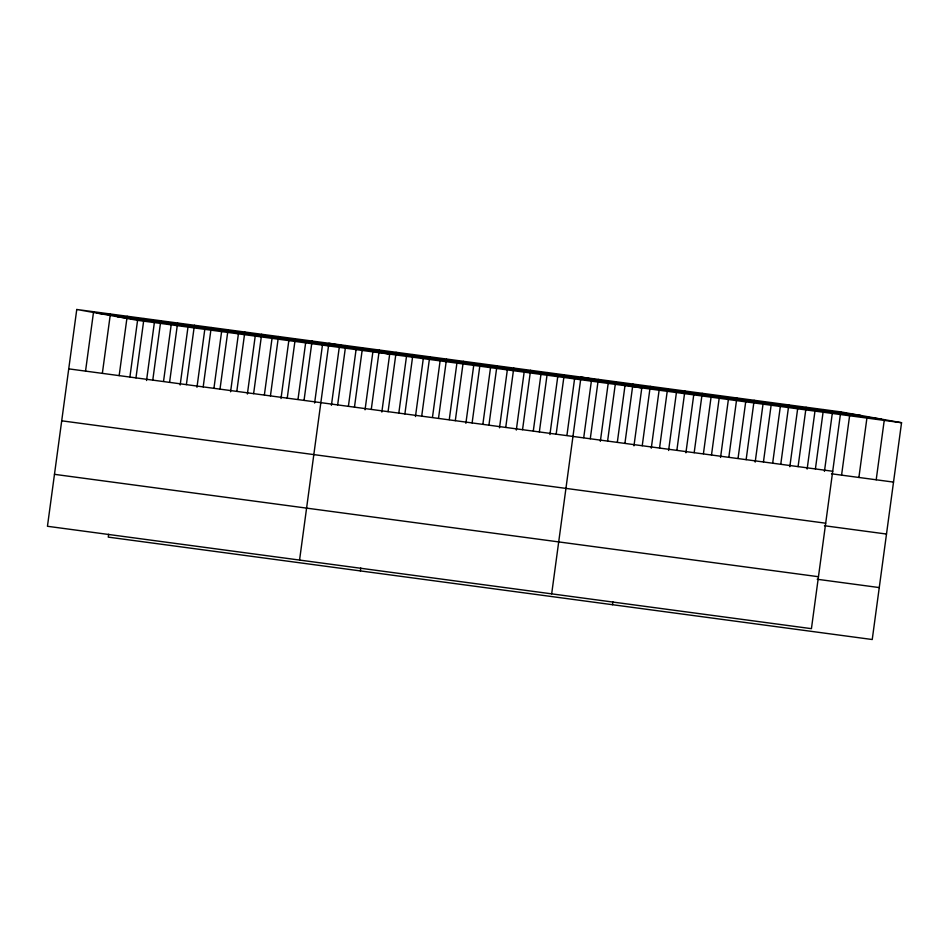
<?xml version="1.0" encoding="UTF-8"?>
<svg xmlns="http://www.w3.org/2000/svg" width="949" height="949" viewBox="0 0 949 949"><rect width="100%" height="100%" fill="white"/><g stroke="black" fill="none" stroke-linecap="round" stroke-linejoin="round"><path stroke-width="1.42" d="M76.762 309.481L47.45 526.28L811.431 628.665L840.743 411.878L76.762 309.481L137.569 320.335L901.55 422.72L872.238 639.519L108.257 537.122L108.649 534.24M85.54 371.118L93.571 311.735M102.35 373.372L110.381 313.989M119.159 375.626L127.19 316.242M129.93 376.812L137.569 320.335M135.968 377.868L143.987 318.496M146.537 380.513L154.367 322.577M152.777 380.122L160.796 320.75M163.548 381.32L171.176 324.831M169.574 382.376L177.605 323.004M180.156 385.021L187.985 327.085M186.384 384.63L194.415 325.246M196.965 387.275L204.794 329.339M203.193 386.884L211.224 327.5M213.964 388.082L221.603 331.592M220.002 389.137L228.033 329.754M230.583 391.783L238.413 333.846M236.811 391.391L244.842 332.008M247.381 394.025L255.222 336.1M253.62 393.645L261.651 334.262M264.391 394.831L272.031 338.354M270.429 395.899L278.448 336.515M280.999 398.533L288.828 340.608M287.239 398.153L295.258 338.769M298.01 399.339L305.637 342.862M304.036 400.407L312.067 341.023M314.617 403.04L322.446 345.104M299.564 560.064L328.876 343.277L389.683 354.119L381.842 412.056M331.426 405.294L339.256 347.358M337.654 404.903L345.685 345.531M348.425 406.101L356.065 349.612M354.463 407.157L362.494 347.773M365.045 409.802L372.874 351.865M371.273 409.41L379.303 350.027M360.371 570.907L360.762 568.024M388.082 411.664L396.113 352.281M398.853 412.862L406.492 356.373M404.891 413.918L412.91 354.535M415.46 416.552L423.29 358.627M421.7 416.172L429.719 356.788M432.471 417.358L440.099 360.881M438.497 418.426L446.528 359.042M449.268 419.612L456.908 363.135M455.306 420.68L463.337 361.296M465.888 423.313L473.717 365.389M472.116 422.934L480.147 363.55M482.887 424.12L490.526 367.631M488.925 425.176L496.956 365.804M499.506 427.821L507.335 369.885M505.734 427.43L513.765 368.058M516.303 430.075L524.145 372.138M522.543 429.683L530.574 370.3M533.314 430.882L540.954 374.392M539.352 431.937L547.371 372.554M549.922 434.583L557.751 376.646M556.161 434.191L564.181 374.808M566.933 435.389L574.56 378.9M551.677 593.86L580.99 377.061L641.797 387.916L633.968 445.84M583.73 437.631L591.369 381.154M590.278 438.77L598.309 379.386M600.349 441.332L608.179 383.408M607.597 441.083L615.628 381.7M617.348 442.139L624.988 385.662M624.916 443.408L632.947 384.025M612.485 604.703L612.876 601.82M642.236 445.733L650.255 386.35M651.275 448.165L659.116 390.229M659.543 448.047L667.574 388.663M668.594 450.49L676.423 392.554M676.862 450.372L684.893 390.988M685.913 452.803L693.743 394.879M694.182 452.697L702.213 393.313M703.423 453.681L711.062 397.192M711.501 455.01L719.532 395.626M720.552 457.454L728.381 399.517M728.82 457.335L736.839 397.951M738.061 458.32L745.7 401.842M746.139 459.66L754.158 400.276M755.179 462.092L763.02 404.155M763.447 461.973L771.478 402.59M772.7 462.958L780.327 406.48M780.766 464.298L788.797 404.915M789.817 466.73L797.646 408.794M798.085 466.611L806.116 407.24M807.136 469.055L814.966 411.119M815.405 468.936L823.435 409.553M824.444 471.368L832.285 413.444M841.573 475.141L849.604 415.757M858.892 477.466L866.911 418.082M876.2 479.791L884.231 420.407M96.822 313.063L860.814 415.46M117.498 316.752L881.491 419.15M68.731 368.864L832.724 471.262M831.466 473.788L893.519 482.104M61.709 420.81L825.689 523.207M824.444 525.734L886.496 534.05M54.473 474.334L818.453 576.719M817.208 579.258L879.26 587.573M840.743 411.878L901.55 422.72"/></g></svg>
